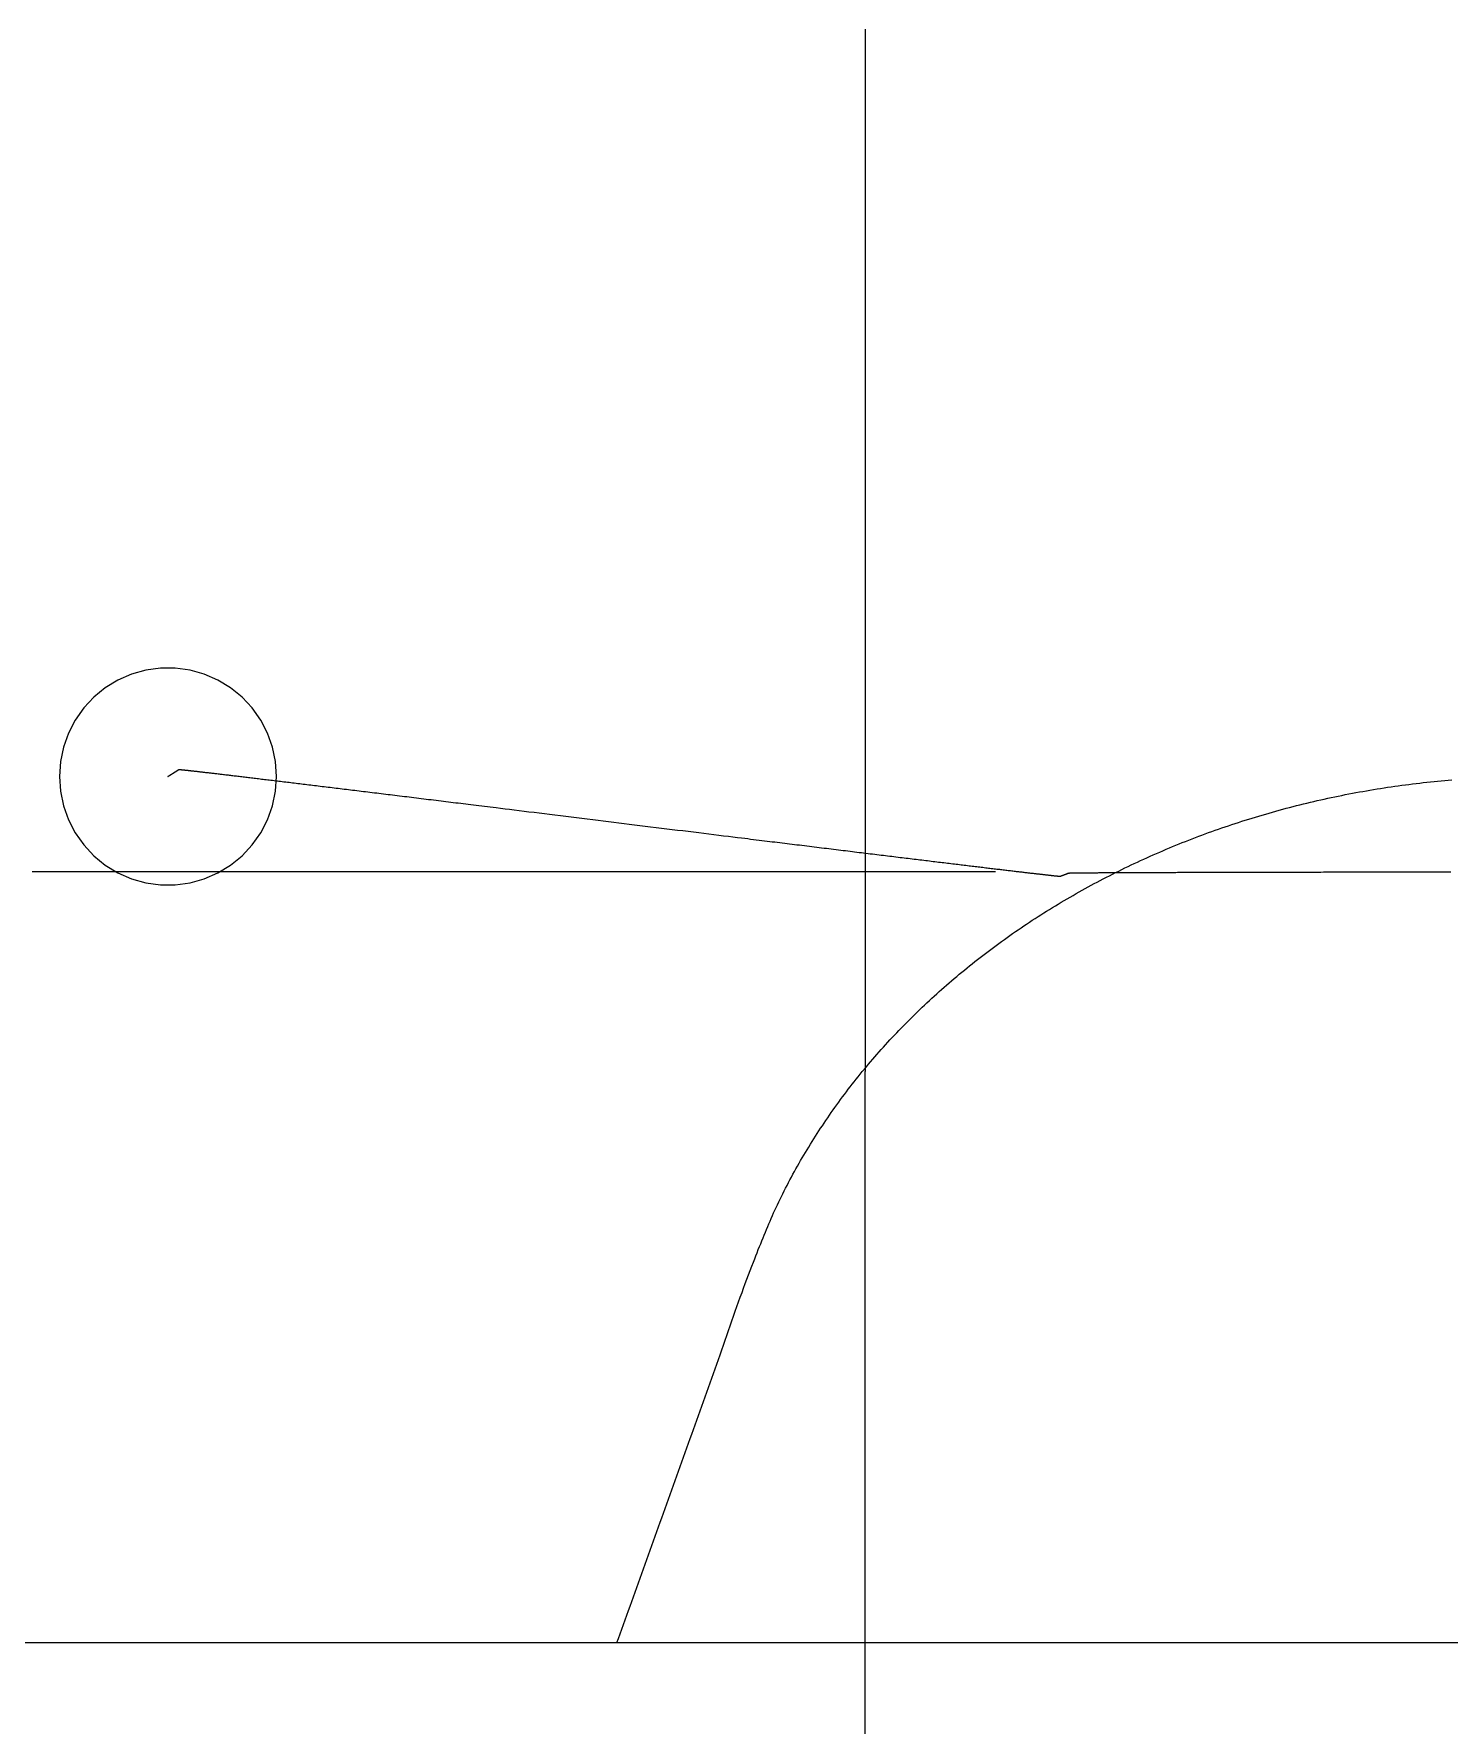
# Model space of a CAD drawing. Header units: millimetres. Extents: x -226 to 218, y -257 to 254.
# Drawn here: x 56.4 to 108, y 4 to 65.6 of the extents above; entities that cross this region are included whole.
import ezdxf

# ---------------------------------------------------------------- set-up
doc = ezdxf.new("R2010")
doc.units = ezdxf.units.MM
doc.layers.add('SKETCH', color=5, linetype='Continuous')
doc.layers.add('VISIBLE', color=7, linetype='Continuous')

msp = doc.modelspace()

# ---------------------------------------------------------------- linework, layer by layer
at = {"layer": 'SKETCH'}
msp.add_line((86.739, -17.712), (86.739, 27.833), dxfattribs=at)
at = {"layer": 'SKETCH', "flags": 128}
for points in [[(86.739, 65.804), (86.739, 65.546), (86.739, 65.287), (86.739, 65.029), (86.739, 64.771), (86.739, 64.512), (86.739, 64.254), (86.739, 63.996), (86.739, 63.738), (86.739, 63.479), (86.739, 63.221), (86.739, 62.963), (86.739, 62.704), (86.739, 62.446), (86.739, 62.188), (86.739, 61.929), (86.739, 61.671), (86.739, 61.413), (86.739, 61.155), (86.739, 60.896), (86.739, 60.638), (86.739, 60.38), (86.739, 60.121), (86.739, 59.863), (86.739, 59.605), (86.739, 59.346), (86.739, 59.088), (86.739, 58.83), (86.739, 58.571), (86.739, 58.313), (86.739, 58.055), (86.739, 57.797), (86.739, 57.538), (86.739, 57.28), (86.739, 57.022), (86.739, 56.763), (86.739, 56.505), (86.739, 56.247), (86.739, 55.988), (86.739, 55.73), (86.739, 55.472), (86.739, 55.214), (86.739, 54.955), (86.739, 54.697), (86.739, 54.439), (86.739, 54.18), (86.739, 53.922), (86.739, 53.664), (86.739, 53.405), (86.739, 53.147), (86.739, 52.889), (86.739, 52.631), (86.739, 52.372), (86.739, 52.114), (86.739, 51.856), (86.739, 51.597), (86.739, 51.339), (86.739, 51.081), (86.739, 50.822), (86.739, 50.564), (86.739, 50.306), (86.739, 50.047), (86.739, 49.789), (86.739, 49.531), (86.739, 49.273), (86.739, 49.014), (86.739, 48.756), (86.739, 48.498), (86.739, 48.239), (86.739, 47.981), (86.739, 47.723), (86.739, 47.464), (86.739, 47.206), (86.739, 46.948), (86.739, 46.69), (86.739, 46.431), (86.739, 46.173), (86.739, 45.915), (86.739, 45.656), (86.739, 45.398), (86.739, 45.14), (86.739, 44.881), (86.739, 44.623), (86.739, 44.365), (86.739, 44.107), (86.739, 43.848), (86.739, 43.59), (86.739, 43.332), (86.739, 43.073), (86.739, 42.815), (86.739, 42.557), (86.739, 42.298), (86.739, 42.04), (86.739, 41.782), (86.739, 41.523), (86.739, 41.265), (86.739, 41.007), (86.739, 40.749), (86.739, 40.49), (86.739, 40.232), (86.739, 39.974), (86.739, 39.715), (86.739, 39.457), (86.739, 39.199), (86.739, 38.94), (86.739, 38.682), (86.739, 38.424), (86.739, 38.166), (86.739, 37.907), (86.739, 37.649), (86.739, 37.391), (86.739, 37.132), (86.739, 36.874), (86.739, 36.616), (86.739, 36.357), (86.739, 36.099), (86.739, 35.841), (86.739, 35.583), (86.739, 35.324), (86.739, 35.066), (86.739, 34.808), (86.739, 34.549), (86.739, 34.291), (86.739, 34.033), (86.739, 33.774), (86.739, 33.516), (86.739, 33.258), (86.739, 33), (86.739, 32.741), (86.739, 32.483), (86.739, 32.225), (86.739, 31.966), (86.739, 31.708), (86.739, 31.45), (86.739, 31.191), (86.739, 30.933), (86.739, 30.675), (86.739, 30.416), (86.739, 30.158), (86.739, 29.9), (86.739, 29.642), (86.739, 29.383), (86.739, 29.125), (86.739, 28.867), (86.739, 28.608), (86.739, 28.35), (86.739, 28.092), (86.739, 27.833)], [(65.287, 38.579), (65.25, 39.118), (65.14, 39.646), (64.959, 40.155), (64.711, 40.635), (64.4, 41.076), (64.031, 41.47), (63.612, 41.811), (63.151, 42.092), (62.655, 42.307), (62.135, 42.453), (61.6, 42.526), (61.06, 42.526), (60.525, 42.453), (60.005, 42.307), (59.51, 42.092), (59.048, 41.811), (58.63, 41.47), (58.261, 41.076), (57.95, 40.635), (57.701, 40.155), (57.52, 39.646), (57.41, 39.118), (57.373, 38.579), (57.41, 38.04), (57.52, 37.511), (57.701, 37.002), (57.95, 36.523), (58.261, 36.082), (58.63, 35.687), (59.048, 35.346), (59.51, 35.066), (60.005, 34.85), (60.525, 34.705), (61.06, 34.631), (61.6, 34.631), (62.135, 34.705), (62.655, 34.85), (63.151, 35.066), (63.612, 35.346), (64.031, 35.687), (64.4, 36.082), (64.711, 36.523), (64.959, 37.002), (65.14, 37.511), (65.25, 38.04), (65.287, 38.579)], [(61.33, 38.579), (61.331, 38.579), (61.332, 38.58), (61.332, 38.58), (61.333, 38.581), (61.334, 38.581), (61.335, 38.581), (61.335, 38.582), (61.336, 38.582), (61.337, 38.583), (61.337, 38.583), (61.338, 38.584), (61.339, 38.584), (61.34, 38.585), (61.34, 38.585), (61.341, 38.585), (61.342, 38.586), (61.342, 38.586), (61.343, 38.587), (61.344, 38.587), (61.344, 38.588), (61.345, 38.588), (61.346, 38.589), (61.347, 38.589), (61.347, 38.589), (61.348, 38.59), (61.349, 38.59), (61.349, 38.591), (61.35, 38.591), (61.351, 38.592), (61.352, 38.592), (61.352, 38.593), (61.353, 38.593), (61.354, 38.593), (61.354, 38.594), (61.355, 38.594), (61.356, 38.595), (61.357, 38.595), (61.357, 38.596), (61.358, 38.596), (61.359, 38.597), (61.359, 38.597), (61.36, 38.598), (61.361, 38.598), (61.362, 38.598), (61.362, 38.599), (61.363, 38.599), (61.364, 38.6), (61.364, 38.6), (61.365, 38.601), (61.366, 38.601), (61.367, 38.602), (61.367, 38.602), (61.368, 38.602), (61.369, 38.603), (61.369, 38.603), (61.37, 38.604), (61.371, 38.604), (61.372, 38.605), (61.372, 38.605), (61.373, 38.606), (61.374, 38.606), (61.374, 38.606), (61.375, 38.607), (61.376, 38.607), (61.377, 38.608), (61.377, 38.608), (61.378, 38.609), (61.379, 38.609), (61.379, 38.61), (61.38, 38.61), (61.381, 38.61), (61.382, 38.611), (61.382, 38.611), (61.383, 38.612), (61.384, 38.612), (61.384, 38.613), (61.385, 38.613), (61.386, 38.614), (61.386, 38.614), (61.387, 38.615), (61.388, 38.615), (61.389, 38.615), (61.389, 38.616), (61.39, 38.616), (61.391, 38.617), (61.391, 38.617), (61.392, 38.618), (61.393, 38.618), (61.394, 38.619), (61.394, 38.619), (61.395, 38.619), (61.396, 38.62), (61.396, 38.62), (61.397, 38.621), (61.398, 38.621), (61.399, 38.622), (61.399, 38.622), (61.4, 38.623), (61.401, 38.623), (61.401, 38.623), (61.402, 38.624), (61.403, 38.624), (61.404, 38.625), (61.404, 38.625), (61.405, 38.626), (61.406, 38.626), (61.406, 38.627), (61.407, 38.627), (61.408, 38.628), (61.409, 38.628), (61.409, 38.628), (61.41, 38.629), (61.411, 38.629), (61.411, 38.63), (61.412, 38.63), (61.413, 38.631), (61.414, 38.631), (61.414, 38.632), (61.415, 38.632), (61.416, 38.632), (61.416, 38.633), (61.417, 38.633), (61.418, 38.634), (61.419, 38.634), (61.419, 38.635), (61.42, 38.635), (61.421, 38.636), (61.421, 38.636), (61.422, 38.636), (61.423, 38.637), (61.424, 38.637), (61.424, 38.638), (61.425, 38.638), (61.426, 38.639), (61.426, 38.639), (61.427, 38.64), (61.428, 38.64), (61.429, 38.641), (61.429, 38.641), (61.43, 38.641), (61.431, 38.642), (61.431, 38.642), (61.432, 38.643), (61.433, 38.643), (61.434, 38.644), (61.434, 38.644), (61.435, 38.645), (61.436, 38.645), (61.436, 38.645), (61.437, 38.646), (61.438, 38.646), (61.439, 38.647), (61.439, 38.647), (61.44, 38.648), (61.441, 38.648), (61.441, 38.649), (61.442, 38.649), (61.443, 38.65), (61.444, 38.65), (61.444, 38.65), (61.445, 38.651), (61.446, 38.651), (61.446, 38.652), (61.447, 38.652), (61.448, 38.653), (61.449, 38.653), (61.449, 38.654), (61.45, 38.654), (61.451, 38.654), (61.451, 38.655), (61.452, 38.655), (61.453, 38.656), (61.454, 38.656), (61.454, 38.657), (61.455, 38.657), (61.456, 38.658), (61.456, 38.658), (61.457, 38.659), (61.458, 38.659), (61.459, 38.659), (61.459, 38.66), (61.46, 38.66), (61.461, 38.661), (61.461, 38.661), (61.462, 38.662), (61.463, 38.662), (61.464, 38.663), (61.464, 38.663), (61.465, 38.663), (61.466, 38.664), (61.466, 38.664), (61.467, 38.665), (61.468, 38.665), (61.468, 38.666), (61.469, 38.666), (61.47, 38.666), (61.47, 38.667), (61.471, 38.667), (61.472, 38.668), (61.472, 38.668), (61.473, 38.668), (61.474, 38.669), (61.474, 38.669), (61.475, 38.67), (61.476, 38.67), (61.476, 38.671), (61.477, 38.671), (61.477, 38.671), (61.478, 38.672), (61.479, 38.672), (61.479, 38.673), (61.48, 38.673), (61.481, 38.673), (61.481, 38.674), (61.482, 38.674), (61.483, 38.675), (61.483, 38.675), (61.484, 38.675), (61.485, 38.676), (61.485, 38.676), (61.486, 38.677), (61.487, 38.677), (61.487, 38.677), (61.488, 38.678), (61.488, 38.678), (61.489, 38.679), (61.49, 38.679), (61.49, 38.679), (61.491, 38.68), (61.492, 38.68), (61.492, 38.681), (61.493, 38.681), (61.494, 38.681), (61.494, 38.682), (61.495, 38.682), (61.496, 38.683), (61.496, 38.683), (61.497, 38.684), (61.498, 38.684), (61.498, 38.684), (61.499, 38.685), (61.499, 38.685), (61.5, 38.686), (61.501, 38.686), (61.501, 38.686), (61.502, 38.687), (61.503, 38.687), (61.503, 38.688), (61.504, 38.688), (61.505, 38.688), (61.505, 38.689), (61.506, 38.689), (61.507, 38.69), (61.507, 38.69), (61.508, 38.69), (61.509, 38.691), (61.509, 38.691), (61.51, 38.692), (61.51, 38.692), (61.511, 38.692), (61.512, 38.693), (61.512, 38.693), (61.513, 38.694), (61.514, 38.694), (61.514, 38.695), (61.515, 38.695), (61.516, 38.695), (61.516, 38.696), (61.517, 38.696), (61.518, 38.697), (61.518, 38.697), (61.519, 38.697), (61.52, 38.698), (61.52, 38.698), (61.521, 38.699), (61.522, 38.699), (61.522, 38.699), (61.523, 38.7), (61.523, 38.7), (61.524, 38.701), (61.525, 38.701), (61.525, 38.701), (61.526, 38.702), (61.527, 38.702), (61.527, 38.703), (61.528, 38.703), (61.529, 38.704), (61.529, 38.704), (61.53, 38.704), (61.531, 38.705), (61.531, 38.705), (61.532, 38.706), (61.533, 38.706), (61.533, 38.706), (61.534, 38.707), (61.534, 38.707), (61.535, 38.708), (61.536, 38.708), (61.536, 38.708), (61.537, 38.709), (61.538, 38.709), (61.538, 38.71), (61.539, 38.71), (61.54, 38.71), (61.54, 38.711), (61.541, 38.711), (61.542, 38.712), (61.542, 38.712), (61.543, 38.712), (61.544, 38.713), (61.544, 38.713), (61.545, 38.714), (61.546, 38.714), (61.546, 38.715), (61.547, 38.715), (61.547, 38.715), (61.548, 38.716), (61.549, 38.716), (61.549, 38.717), (61.55, 38.717), (61.551, 38.717), (61.551, 38.718), (61.552, 38.718), (61.553, 38.719), (61.553, 38.719), (61.554, 38.719), (61.555, 38.72), (61.555, 38.72), (61.556, 38.721), (61.557, 38.721), (61.557, 38.721), (61.558, 38.722), (61.559, 38.722), (61.559, 38.723), (61.56, 38.723), (61.56, 38.724), (61.561, 38.724), (61.562, 38.724), (61.562, 38.725), (61.563, 38.725), (61.564, 38.726), (61.564, 38.726), (61.565, 38.726), (61.566, 38.727), (61.566, 38.727), (61.567, 38.728), (61.568, 38.728), (61.568, 38.728), (61.569, 38.729), (61.57, 38.729), (61.57, 38.73), (61.571, 38.73), (61.571, 38.73), (61.572, 38.731), (61.573, 38.731), (61.573, 38.732), (61.574, 38.732), (61.575, 38.733), (61.575, 38.733), (61.576, 38.733), (61.577, 38.734), (61.577, 38.734), (61.578, 38.735), (61.579, 38.735), (61.579, 38.735), (61.58, 38.736), (61.581, 38.736), (61.581, 38.737), (61.582, 38.737), (61.583, 38.737), (61.583, 38.738), (61.584, 38.738), (61.584, 38.739), (61.585, 38.739), (61.586, 38.739), (61.586, 38.74), (61.587, 38.74), (61.588, 38.741), (61.588, 38.741), (61.589, 38.741), (61.59, 38.742), (61.59, 38.742), (61.591, 38.743), (61.592, 38.743), (61.592, 38.744), (61.593, 38.744), (61.594, 38.744), (61.594, 38.745), (61.595, 38.745), (61.596, 38.746), (61.596, 38.746), (61.597, 38.746), (61.597, 38.747), (61.598, 38.747), (61.599, 38.748), (61.599, 38.748), (61.6, 38.748), (61.601, 38.749), (61.601, 38.749), (61.602, 38.75), (61.603, 38.75), (61.603, 38.75), (61.604, 38.751), (61.605, 38.751), (61.605, 38.752), (61.606, 38.752), (61.607, 38.753), (61.607, 38.753), (61.608, 38.753), (61.609, 38.754), (61.609, 38.754), (61.61, 38.755), (61.611, 38.755), (61.611, 38.755), (61.612, 38.756), (61.612, 38.756), (61.613, 38.757), (61.614, 38.757), (61.614, 38.757), (61.615, 38.758), (61.616, 38.758), (61.616, 38.759), (61.617, 38.759), (61.618, 38.759), (61.618, 38.76), (61.619, 38.76), (61.62, 38.761), (61.62, 38.761), (61.621, 38.762), (61.622, 38.762), (61.622, 38.762), (61.623, 38.763), (61.624, 38.763), (61.624, 38.764), (61.625, 38.764), (61.625, 38.764), (61.626, 38.765), (61.627, 38.765), (61.627, 38.766), (61.628, 38.766), (61.629, 38.766), (61.629, 38.767), (61.63, 38.767), (61.631, 38.768), (61.631, 38.768), (61.632, 38.769), (61.633, 38.769), (61.633, 38.769), (61.634, 38.77), (61.635, 38.77), (61.635, 38.771), (61.636, 38.771), (61.637, 38.771), (61.637, 38.772), (61.638, 38.772), (61.638, 38.773), (61.639, 38.773), (61.64, 38.773), (61.64, 38.774), (61.641, 38.774), (61.642, 38.775), (61.642, 38.775), (61.643, 38.775), (61.644, 38.776), (61.644, 38.776), (61.645, 38.777), (61.646, 38.777), (61.646, 38.778), (61.647, 38.778), (61.648, 38.778), (61.648, 38.779), (61.649, 38.779), (61.65, 38.78), (61.65, 38.78), (61.651, 38.78), (61.652, 38.781), (61.652, 38.781), (61.653, 38.782), (61.653, 38.782), (61.654, 38.782), (61.655, 38.783), (61.655, 38.783), (61.656, 38.784), (61.657, 38.784), (61.657, 38.784), (61.658, 38.785), (61.659, 38.785), (61.659, 38.786), (61.66, 38.786), (61.661, 38.787), (61.661, 38.787), (61.662, 38.787), (61.663, 38.788), (61.663, 38.788), (61.664, 38.789), (61.665, 38.789), (61.665, 38.789), (61.666, 38.79), (61.666, 38.79), (61.667, 38.791), (61.668, 38.791), (61.668, 38.791), (61.669, 38.792), (61.67, 38.792), (61.67, 38.793), (61.671, 38.793), (61.672, 38.793), (61.672, 38.794), (61.673, 38.794), (61.674, 38.795), (61.674, 38.795), (61.675, 38.796), (61.676, 38.796), (61.676, 38.796), (61.677, 38.797), (61.678, 38.797), (61.678, 38.798), (61.679, 38.798), (61.68, 38.798), (61.68, 38.799), (61.681, 38.799), (61.681, 38.8), (61.682, 38.8), (61.683, 38.8), (61.683, 38.801), (61.684, 38.801), (61.685, 38.802), (61.685, 38.802), (61.686, 38.803), (61.687, 38.803), (61.687, 38.803), (61.688, 38.804), (61.689, 38.804), (61.689, 38.805), (61.69, 38.805), (61.691, 38.805), (61.691, 38.806), (61.692, 38.806), (61.693, 38.807), (61.693, 38.807), (61.694, 38.807), (61.695, 38.808), (61.695, 38.808), (61.696, 38.809), (61.696, 38.809), (61.697, 38.809), (61.698, 38.81), (61.698, 38.81), (61.699, 38.811), (61.7, 38.811), (61.7, 38.812), (61.701, 38.812), (61.702, 38.812), (61.702, 38.813), (61.703, 38.813), (61.704, 38.814), (61.704, 38.814), (61.705, 38.814), (61.706, 38.815), (61.706, 38.815), (61.707, 38.816), (61.708, 38.816), (61.708, 38.816), (61.709, 38.817), (61.71, 38.817), (61.71, 38.818), (61.711, 38.818), (61.711, 38.819), (61.712, 38.819), (61.713, 38.819), (61.713, 38.82), (61.714, 38.82), (61.715, 38.821), (61.715, 38.821), (61.716, 38.821), (61.717, 38.822), (61.717, 38.822), (61.717, 38.823), (61.717, 38.823), (61.717, 38.824), (61.716, 38.824), (61.716, 38.825), (61.715, 38.826), (61.714, 38.826), (61.713, 38.827), (61.712, 38.827), (61.712, 38.828), (61.711, 38.829), (61.711, 38.829), (61.71, 38.83), (61.711, 38.83), (61.711, 38.831), (61.712, 38.831), (61.713, 38.831), (61.715, 38.832), (61.717, 38.832), (61.72, 38.832), (61.723, 38.832), (61.728, 38.832), (61.732, 38.832), (61.736, 38.831), (61.74, 38.831), (61.744, 38.831), (61.748, 38.831), (61.752, 38.831), (61.756, 38.831), (61.761, 38.83), (61.765, 38.83), (61.77, 38.83), (61.775, 38.829), (61.78, 38.829), (61.786, 38.829), (61.792, 38.828), (61.798, 38.828), (61.805, 38.827), (61.812, 38.826), (61.82, 38.826), (61.829, 38.825), (61.838, 38.824), (61.847, 38.823), (61.858, 38.822), (61.869, 38.821), (61.88, 38.82), (61.893, 38.819), (61.906, 38.817), (61.92, 38.816), (61.934, 38.814), (61.949, 38.813), (61.965, 38.811), (61.981, 38.809), (61.997, 38.808), (62.014, 38.806), (62.032, 38.804), (62.05, 38.802), (62.068, 38.8), (62.087, 38.798), (62.107, 38.796), (62.127, 38.793), (62.148, 38.791), (62.169, 38.789), (62.19, 38.786), (62.213, 38.784), (62.235, 38.781), (62.259, 38.779), (62.282, 38.776), (62.306, 38.773), (62.331, 38.77), (62.356, 38.768), (62.382, 38.765), (62.409, 38.762), (62.435, 38.759), (62.463, 38.756), (62.491, 38.752), (62.519, 38.749), (62.548, 38.746), (62.577, 38.742), (62.607, 38.739), (62.638, 38.735), (62.669, 38.732), (62.7, 38.728), (62.732, 38.725), (62.765, 38.721), (62.798, 38.717), (62.831, 38.713), (62.866, 38.709), (62.9, 38.705), (62.935, 38.701), (62.971, 38.697), (63.007, 38.693), (63.043, 38.688), (63.08, 38.684), (63.118, 38.68), (63.156, 38.675), (63.194, 38.671), (63.233, 38.666), (63.273, 38.661), (63.313, 38.657), (63.354, 38.652), (63.395, 38.647), (63.436, 38.642), (63.478, 38.637), (63.521, 38.632), (63.564, 38.627), (63.608, 38.622), (63.652, 38.616), (63.696, 38.611), (63.741, 38.606), (63.787, 38.6), (63.833, 38.595), (63.88, 38.589), (63.927, 38.584), (63.974, 38.578), (64.022, 38.572), (64.07, 38.566), (64.119, 38.561), (64.169, 38.555), (64.219, 38.549), (64.269, 38.543), (64.32, 38.537), (64.371, 38.53), (64.423, 38.524), (64.475, 38.518), (64.528, 38.512), (64.582, 38.505), (64.635, 38.499), (64.69, 38.492), (64.744, 38.485), (64.8, 38.479), (64.855, 38.472), (64.912, 38.465), (64.968, 38.459), (65.025, 38.452), (65.083, 38.445), (65.141, 38.438), (65.2, 38.431), (65.258, 38.424), (65.318, 38.416), (65.378, 38.409), (65.438, 38.402), (65.499, 38.394), (65.56, 38.387), (65.622, 38.38), (65.684, 38.372), (65.746, 38.365), (65.809, 38.357), (65.873, 38.349), (65.937, 38.341), (66.001, 38.334), (66.066, 38.326), (66.132, 38.318), (66.198, 38.31), (66.264, 38.302), (66.331, 38.294), (66.398, 38.286), (66.466, 38.277), (66.534, 38.269), (66.602, 38.261), (66.671, 38.252), (66.74, 38.244), (66.81, 38.236), (66.88, 38.227), (66.951, 38.218), (67.022, 38.21), (67.094, 38.201), (67.165, 38.192), (67.238, 38.184), (67.311, 38.175), (67.384, 38.166), (67.458, 38.157), (67.532, 38.148), (67.606, 38.139), (67.681, 38.13), (67.757, 38.12), (67.833, 38.111), (67.909, 38.102), (67.986, 38.093), (68.063, 38.083), (68.141, 38.074), (68.219, 38.064), (68.297, 38.055), (68.376, 38.045), (68.455, 38.035), (68.535, 38.026), (68.615, 38.016), (68.695, 38.006), (68.776, 37.996), (68.857, 37.986), (68.938, 37.976), (69.02, 37.966), (69.103, 37.956), (69.185, 37.946), (69.269, 37.936), (69.352, 37.926), (69.436, 37.915), (69.521, 37.905), (69.606, 37.895), (69.691, 37.884), (69.776, 37.874), (69.862, 37.863), (69.949, 37.852), (70.036, 37.842), (70.123, 37.831), (70.21, 37.82), (70.298, 37.809), (70.387, 37.799), (70.475, 37.788), (70.564, 37.777), (70.654, 37.766), (70.743, 37.755), (70.833, 37.744), (70.924, 37.733), (71.014, 37.721), (71.105, 37.71), (71.195, 37.699), (71.284, 37.688), (71.373, 37.677), (71.463, 37.666), (71.551, 37.656), (71.641, 37.645), (71.73, 37.634), (71.82, 37.623), (71.91, 37.612), (72.001, 37.6), (72.092, 37.589), (72.185, 37.578), (72.278, 37.566), (72.373, 37.555), (72.469, 37.543), (72.566, 37.531), (72.665, 37.519), (72.766, 37.507), (72.868, 37.494), (72.973, 37.481), (73.079, 37.468), (73.188, 37.455), (73.299, 37.441), (73.456, 37.422), (73.617, 37.402), (73.784, 37.381), (73.954, 37.36), (74.129, 37.339), (74.308, 37.317), (74.489, 37.295), (74.674, 37.272), (74.862, 37.249), (75.052, 37.225), (75.243, 37.202), (75.437, 37.178), (75.632, 37.154), (75.828, 37.13), (76.024, 37.105), (76.221, 37.081), (76.418, 37.057), (76.615, 37.032), (76.811, 37.008), (77.006, 36.984), (77.199, 36.96), (77.391, 36.937), (77.581, 36.913), (77.769, 36.89), (77.956, 36.867), (78.146, 36.844), (78.338, 36.82), (78.532, 36.796), (78.727, 36.772), (78.923, 36.748), (79.119, 36.724), (79.316, 36.699), (79.513, 36.675), (79.71, 36.651), (79.906, 36.627), (80.101, 36.603), (80.294, 36.579), (80.486, 36.555), (80.676, 36.532), (80.864, 36.509), (81.049, 36.486), (81.231, 36.463), (81.409, 36.441), (81.584, 36.42), (81.755, 36.399), (81.921, 36.378), (82.083, 36.359), (82.24, 36.339), (82.351, 36.326), (82.46, 36.312), (82.566, 36.299), (82.671, 36.286), (82.774, 36.274), (82.874, 36.261), (82.973, 36.249), (83.071, 36.237), (83.167, 36.225), (83.262, 36.214), (83.355, 36.202), (83.448, 36.191), (83.539, 36.18), (83.63, 36.169), (83.721, 36.157), (83.81, 36.146), (83.9, 36.136), (83.989, 36.125), (84.078, 36.114), (84.167, 36.103), (84.256, 36.092), (84.346, 36.081), (84.436, 36.07), (84.527, 36.059), (84.617, 36.047), (84.708, 36.036), (84.798, 36.025), (84.888, 36.014), (84.977, 36.003), (85.066, 35.992), (85.155, 35.981), (85.244, 35.97), (85.332, 35.96), (85.419, 35.949), (85.507, 35.938), (85.593, 35.927), (85.68, 35.917), (85.766, 35.906), (85.852, 35.896), (85.937, 35.885), (86.022, 35.875), (86.107, 35.864), (86.191, 35.854), (86.275, 35.844), (86.358, 35.834), (86.441, 35.823), (86.524, 35.813), (86.606, 35.803), (86.687, 35.793), (86.768, 35.783), (86.849, 35.773), (86.93, 35.764), (87.01, 35.754), (87.09, 35.744), (87.169, 35.734), (87.248, 35.725), (87.327, 35.715), (87.405, 35.706), (87.483, 35.696), (87.56, 35.687), (87.637, 35.677), (87.713, 35.668), (87.789, 35.659), (87.865, 35.65), (87.94, 35.641), (88.015, 35.631), (88.089, 35.622), (88.163, 35.613), (88.237, 35.605), (88.31, 35.596), (88.382, 35.587), (88.454, 35.578), (88.526, 35.569), (88.597, 35.561), (88.668, 35.552), (88.739, 35.544), (88.808, 35.535), (88.878, 35.527), (88.947, 35.518), (89.016, 35.51), (89.084, 35.502), (89.152, 35.493), (89.219, 35.485), (89.286, 35.477), (89.353, 35.469), (89.419, 35.461), (89.484, 35.453), (89.55, 35.445), (89.614, 35.437), (89.679, 35.43), (89.742, 35.422), (89.806, 35.414), (89.868, 35.407), (89.931, 35.399), (89.993, 35.392), (90.054, 35.384), (90.115, 35.377), (90.175, 35.369), (90.236, 35.362), (90.295, 35.355), (90.354, 35.348), (90.413, 35.341), (90.471, 35.334), (90.529, 35.327), (90.586, 35.32), (90.643, 35.313), (90.7, 35.306), (90.756, 35.299), (90.811, 35.293), (90.866, 35.286), (90.921, 35.28), (90.975, 35.273), (91.028, 35.267), (91.081, 35.26), (91.134, 35.254), (91.186, 35.248), (91.238, 35.241), (91.289, 35.235), (91.339, 35.229), (91.389, 35.223), (91.439, 35.217), (91.488, 35.211), (91.537, 35.206), (91.585, 35.2), (91.633, 35.194), (91.68, 35.189), (91.727, 35.183), (91.773, 35.177), (91.819, 35.172), (91.864, 35.167), (91.909, 35.161), (91.953, 35.156), (91.997, 35.151), (92.041, 35.146), (92.083, 35.14), (92.126, 35.135), (92.168, 35.13), (92.209, 35.126), (92.25, 35.121), (92.29, 35.116), (92.33, 35.111), (92.369, 35.107), (92.408, 35.102), (92.446, 35.098), (92.484, 35.093), (92.521, 35.089), (92.558, 35.084), (92.594, 35.08), (92.63, 35.076), (92.665, 35.072), (92.7, 35.068), (92.734, 35.064), (92.768, 35.06), (92.801, 35.056), (92.834, 35.052), (92.867, 35.049), (92.898, 35.045), (92.93, 35.041), (92.96, 35.038), (92.99, 35.034), (93.02, 35.031), (93.049, 35.028), (93.078, 35.024), (93.106, 35.021), (93.134, 35.018), (93.161, 35.015), (93.187, 35.012), (93.213, 35.009), (93.239, 35.006), (93.264, 35.003), (93.288, 35), (93.312, 34.998), (93.336, 34.995), (93.359, 34.992), (93.381, 34.99), (93.403, 34.988), (93.424, 34.985), (93.445, 34.983), (93.466, 34.981), (93.486, 34.978), (93.505, 34.976), (93.524, 34.974), (93.542, 34.972), (93.56, 34.97), (93.577, 34.968), (93.594, 34.967), (93.61, 34.965), (93.625, 34.963), (93.64, 34.962), (93.655, 34.96), (93.669, 34.959), (93.683, 34.957), (93.695, 34.956), (93.707, 34.955), (93.719, 34.954), (93.729, 34.953), (93.739, 34.952), (93.748, 34.951), (93.757, 34.95), (93.765, 34.949), (93.773, 34.949), (93.78, 34.948), (93.786, 34.947), (93.792, 34.947), (93.798, 34.946), (93.804, 34.946), (93.809, 34.946), (93.814, 34.945), (93.819, 34.945), (93.823, 34.945), (93.827, 34.945), (93.832, 34.944), (93.836, 34.944), (93.84, 34.944), (93.844, 34.944), (93.848, 34.944), (93.854, 34.943), (93.858, 34.943), (93.862, 34.943), (93.865, 34.943), (93.867, 34.943), (93.869, 34.944), (93.871, 34.944), (93.872, 34.944), (93.873, 34.945), (93.874, 34.945), (93.874, 34.946), (93.874, 34.946), (93.874, 34.947), (93.873, 34.947), (93.873, 34.948), (93.872, 34.948), (93.872, 34.949), (93.871, 34.949), (93.871, 34.95), (93.871, 34.951), (93.871, 34.951), (93.871, 34.952), (93.871, 34.952), (93.872, 34.952), (93.873, 34.953), (93.874, 34.953), (93.875, 34.954), (93.876, 34.954), (93.877, 34.954), (93.878, 34.955), (93.879, 34.955), (93.88, 34.955), (93.881, 34.956), (93.882, 34.956), (93.883, 34.956), (93.884, 34.957), (93.885, 34.957), (93.886, 34.958), (93.887, 34.958), (93.888, 34.958), (93.889, 34.959), (93.89, 34.959), (93.891, 34.959), (93.892, 34.96), (93.893, 34.96), (93.894, 34.961), (93.895, 34.961), (93.896, 34.961), (93.897, 34.962), (93.898, 34.962), (93.899, 34.962), (93.9, 34.963), (93.901, 34.963), (93.902, 34.963), (93.903, 34.964), (93.904, 34.964), (93.905, 34.965), (93.906, 34.965), (93.907, 34.965), (93.908, 34.966), (93.909, 34.966), (93.91, 34.966), (93.911, 34.967), (93.912, 34.967), (93.913, 34.967), (93.914, 34.968), (93.915, 34.968), (93.916, 34.969), (93.917, 34.969), (93.918, 34.969), (93.919, 34.97), (93.92, 34.97), (93.921, 34.97), (93.922, 34.971), (93.923, 34.971), (93.924, 34.972), (93.925, 34.972), (93.926, 34.972), (93.927, 34.973), (93.928, 34.973), (93.929, 34.973), (93.93, 34.974), (93.931, 34.974), (93.932, 34.974), (93.932, 34.975), (93.933, 34.975), (93.934, 34.976), (93.935, 34.976), (93.936, 34.976), (93.937, 34.977), (93.938, 34.977), (93.939, 34.977), (93.94, 34.978), (93.941, 34.978), (93.942, 34.979), (93.943, 34.979), (93.944, 34.979), (93.945, 34.98), (93.946, 34.98), (93.947, 34.98), (93.948, 34.981), (93.949, 34.981), (93.95, 34.982), (93.951, 34.982), (93.952, 34.982), (93.953, 34.983), (93.954, 34.983), (93.955, 34.983), (93.956, 34.984), (93.957, 34.984), (93.958, 34.984), (93.959, 34.985), (93.96, 34.985), (93.961, 34.986), (93.962, 34.986), (93.963, 34.986), (93.964, 34.987), (93.965, 34.987), (93.966, 34.987), (93.967, 34.988), (93.968, 34.988), (93.969, 34.989), (93.97, 34.989), (93.971, 34.989), (93.972, 34.99), (93.973, 34.99), (93.974, 34.99), (93.975, 34.991), (93.976, 34.991), (93.977, 34.991), (93.978, 34.992), (93.979, 34.992), (93.98, 34.993), (93.981, 34.993), (93.982, 34.993), (93.983, 34.994), (93.984, 34.994), (93.985, 34.994), (93.986, 34.995), (93.987, 34.995), (93.988, 34.996), (93.989, 34.996), (93.99, 34.996), (93.991, 34.997), (93.992, 34.997), (93.993, 34.997), (93.994, 34.998), (93.995, 34.998), (93.996, 34.998), (93.997, 34.999), (93.998, 34.999), (93.999, 35), (94, 35), (94.001, 35), (94.002, 35.001), (94.003, 35.001), (94.004, 35.001), (94.005, 35.002), (94.006, 35.002), (94.007, 35.003), (94.008, 35.003), (94.009, 35.003), (94.01, 35.004), (94.011, 35.004), (94.012, 35.004), (94.013, 35.005), (94.014, 35.005), (94.015, 35.005), (94.016, 35.006), (94.017, 35.006), (94.018, 35.007), (94.019, 35.007), (94.02, 35.007), (94.021, 35.008), (94.022, 35.008), (94.023, 35.008), (94.024, 35.009), (94.025, 35.009), (94.026, 35.01), (94.027, 35.01), (94.028, 35.01), (94.029, 35.011), (94.03, 35.011), (94.031, 35.011), (94.032, 35.012), (94.033, 35.012), (94.034, 35.012), (94.035, 35.013), (94.036, 35.013), (94.037, 35.014), (94.038, 35.014), (94.039, 35.014), (94.04, 35.015), (94.041, 35.015), (94.041, 35.015), (94.042, 35.016), (94.043, 35.016), (94.044, 35.017), (94.045, 35.017), (94.046, 35.017), (94.047, 35.018), (94.048, 35.018), (94.049, 35.018), (94.05, 35.019), (94.051, 35.019), (94.052, 35.02), (94.053, 35.02), (94.054, 35.02), (94.055, 35.021), (94.056, 35.021), (94.057, 35.021), (94.058, 35.022), (94.059, 35.022), (94.06, 35.022), (94.061, 35.023), (94.062, 35.023), (94.063, 35.024), (94.064, 35.024), (94.065, 35.024), (94.066, 35.025), (94.067, 35.025), (94.068, 35.025), (94.069, 35.026), (94.07, 35.026), (94.071, 35.027), (94.072, 35.027), (94.073, 35.027), (94.074, 35.028), (94.075, 35.028), (94.076, 35.028), (94.077, 35.029), (94.078, 35.029), (94.079, 35.029), (94.08, 35.03), (94.081, 35.03), (94.082, 35.031), (94.083, 35.031), (94.084, 35.031), (94.085, 35.032), (94.086, 35.032), (94.087, 35.032), (94.088, 35.033), (94.089, 35.033), (94.09, 35.034), (94.091, 35.034), (94.092, 35.034), (94.093, 35.035), (94.094, 35.035), (94.095, 35.035), (94.096, 35.036), (94.097, 35.036), (94.098, 35.037), (94.099, 35.037), (94.1, 35.037), (94.101, 35.038), (94.102, 35.038), (94.103, 35.038), (94.104, 35.039), (94.105, 35.039), (94.106, 35.039), (94.107, 35.04), (94.108, 35.04), (94.109, 35.041), (94.11, 35.041), (94.111, 35.041), (94.112, 35.042), (94.113, 35.042), (94.114, 35.042), (94.115, 35.043), (94.116, 35.043), (94.117, 35.044), (94.118, 35.044), (94.119, 35.044), (94.12, 35.045), (94.121, 35.045), (94.122, 35.045), (94.123, 35.046), (94.124, 35.046), (94.125, 35.047), (94.126, 35.047), (94.127, 35.047), (94.128, 35.048), (94.129, 35.048), (94.13, 35.048), (94.131, 35.049), (94.132, 35.049), (94.133, 35.049), (94.134, 35.05), (94.135, 35.05), (94.135, 35.051), (94.135, 35.051), (94.135, 35.051), (94.135, 35.052), (94.134, 35.052), (94.134, 35.052), (94.133, 35.053), (94.133, 35.053), (94.132, 35.054), (94.132, 35.054), (94.132, 35.054), (94.131, 35.055), (94.132, 35.055), (94.132, 35.056), (94.133, 35.056), (94.134, 35.056), (94.136, 35.057), (94.138, 35.057), (94.141, 35.057), (94.144, 35.058), (94.148, 35.058), (94.152, 35.058), (94.158, 35.059), (94.162, 35.059), (94.167, 35.059), (94.171, 35.059), (94.176, 35.06), (94.18, 35.06), (94.185, 35.06), (94.19, 35.06), (94.195, 35.061), (94.2, 35.061), (94.206, 35.061), (94.212, 35.061), (94.218, 35.062), (94.225, 35.062), (94.232, 35.062), (94.239, 35.062), (94.248, 35.062), (94.256, 35.063), (94.266, 35.063), (94.276, 35.063), (94.286, 35.063), (94.298, 35.064), (94.31, 35.064), (94.323, 35.064), (94.337, 35.064), (94.351, 35.064), (94.367, 35.065), (94.382, 35.065), (94.399, 35.065), (94.416, 35.065), (94.433, 35.066), (94.451, 35.066), (94.47, 35.066), (94.489, 35.066), (94.509, 35.067), (94.529, 35.067), (94.55, 35.067), (94.572, 35.067), (94.594, 35.067), (94.616, 35.068), (94.639, 35.068), (94.663, 35.068), (94.687, 35.068), (94.712, 35.069), (94.737, 35.069), (94.763, 35.069), (94.79, 35.069), (94.817, 35.069), (94.844, 35.07), (94.873, 35.07), (94.901, 35.07), (94.93, 35.07), (94.96, 35.071), (94.991, 35.071), (95.022, 35.071), (95.053, 35.071), (95.085, 35.071), (95.118, 35.072), (95.151, 35.072), (95.185, 35.072), (95.219, 35.072), (95.254, 35.073), (95.289, 35.073), (95.325, 35.073), (95.361, 35.073), (95.398, 35.073), (95.436, 35.074), (95.474, 35.074), (95.513, 35.074), (95.552, 35.074), (95.592, 35.075), (95.632, 35.075), (95.673, 35.075), (95.714, 35.075), (95.756, 35.075), (95.798, 35.076), (95.841, 35.076), (95.885, 35.076), (95.929, 35.076), (95.974, 35.077), (96.019, 35.077), (96.065, 35.077), (96.111, 35.077), (96.158, 35.077), (96.206, 35.078), (96.253, 35.078), (96.302, 35.078), (96.351, 35.078), (96.401, 35.078), (96.451, 35.079), (96.501, 35.079), (96.552, 35.079), (96.604, 35.079), (96.656, 35.08), (96.709, 35.08), (96.762, 35.08), (96.815, 35.08), (96.869, 35.08), (96.924, 35.081), (96.979, 35.081), (97.035, 35.081), (97.091, 35.081), (97.148, 35.081), (97.205, 35.082), (97.263, 35.082), (97.322, 35.082), (97.38, 35.082), (97.44, 35.082), (97.5, 35.083), (97.56, 35.083), (97.621, 35.083), (97.682, 35.083), (97.744, 35.083), (97.807, 35.084), (97.87, 35.084), (97.933, 35.084), (97.997, 35.084), (98.061, 35.084), (98.126, 35.085), (98.191, 35.085), (98.257, 35.085), (98.324, 35.085), (98.39, 35.085), (98.458, 35.086), (98.526, 35.086), (98.594, 35.086), (98.663, 35.086), (98.732, 35.086), (98.802, 35.087), (98.872, 35.087), (98.943, 35.087), (99.015, 35.087), (99.086, 35.087), (99.159, 35.088), (99.232, 35.088), (99.305, 35.088), (99.378, 35.088), (99.453, 35.088), (99.527, 35.089), (99.602, 35.089), (99.678, 35.089), (99.754, 35.089), (99.83, 35.089), (99.907, 35.09), (99.985, 35.09), (100.062, 35.09), (100.141, 35.09), (100.219, 35.09), (100.299, 35.09), (100.379, 35.091), (100.459, 35.091), (100.539, 35.091), (100.621, 35.091), (100.702, 35.091), (100.784, 35.092), (100.867, 35.092), (100.95, 35.092), (101.033, 35.092), (101.117, 35.092), (101.202, 35.092), (101.286, 35.093), (101.372, 35.093), (101.457, 35.093), (101.543, 35.093), (101.63, 35.093), (101.716, 35.093), (101.804, 35.094), (101.891, 35.094), (101.979, 35.094), (102.068, 35.094), (102.156, 35.094), (102.246, 35.095), (102.335, 35.095), (102.426, 35.095), (102.516, 35.095), (102.607, 35.095), (102.699, 35.095), (102.791, 35.096), (102.883, 35.096), (102.976, 35.096), (103.069, 35.096), (103.163, 35.096), (103.257, 35.096), (103.351, 35.096), (103.446, 35.097), (103.541, 35.097), (103.636, 35.097), (103.732, 35.097), (103.828, 35.097), (103.925, 35.097), (104.022, 35.098), (104.119, 35.098), (104.217, 35.098), (104.315, 35.098), (104.413, 35.098), (104.512, 35.098), (104.611, 35.099), (104.711, 35.099), (104.811, 35.099), (104.912, 35.099), (105.012, 35.099), (105.114, 35.099), (105.215, 35.099), (105.317, 35.1), (105.42, 35.1), (105.522, 35.1), (105.625, 35.1), (105.729, 35.1), (105.833, 35.1), (105.937, 35.1), (106.041, 35.101), (106.146, 35.101), (106.251, 35.101), (106.356, 35.101), (106.462, 35.101), (106.568, 35.101), (106.674, 35.101), (106.781, 35.102), (106.888, 35.102), (106.995, 35.102), (107.103, 35.102), (107.211, 35.102), (107.319, 35.102), (107.428, 35.102), (107.537, 35.102), (107.647, 35.103), (107.757, 35.103), (107.867, 35.103), (107.977, 35.103), (108.088, 35.103)], [(77.696, 7.017), (77.749, 7.166), (77.81, 7.336), (77.871, 7.505), (77.932, 7.675), (77.992, 7.844), (78.053, 8.014), (78.114, 8.183), (78.175, 8.352), (78.235, 8.522), (78.296, 8.691), (78.357, 8.861), (78.417, 9.03), (78.478, 9.199), (78.539, 9.369), (78.6, 9.538), (78.66, 9.708), (78.721, 9.877), (78.782, 10.046), (78.843, 10.216), (78.903, 10.385), (78.964, 10.555), (79.025, 10.724), (79.086, 10.893), (79.146, 11.063), (79.207, 11.232), (79.268, 11.401), (79.329, 11.571), (79.389, 11.74), (79.45, 11.91), (79.511, 12.079), (79.571, 12.248), (79.632, 12.418), (79.693, 12.587), (79.754, 12.756), (79.814, 12.926), (79.875, 13.095), (79.936, 13.265), (79.997, 13.434), (80.058, 13.603), (80.118, 13.773), (80.179, 13.942), (80.24, 14.111), (80.301, 14.281), (80.361, 14.45), (80.422, 14.619), (80.483, 14.789), (80.544, 14.958), (80.605, 15.127), (80.665, 15.297), (80.726, 15.466), (80.787, 15.635), (80.848, 15.805), (80.908, 15.974), (80.969, 16.143), (81.03, 16.313), (81.091, 16.482), (81.151, 16.651), (81.212, 16.821), (81.273, 16.991), (81.334, 17.162), (81.395, 17.336), (81.456, 17.51), (81.518, 17.685), (81.579, 17.86), (81.641, 18.036), (81.702, 18.213), (81.764, 18.389), (81.825, 18.565), (81.887, 18.741), (81.948, 18.916), (82.009, 19.09), (82.07, 19.263), (82.131, 19.435), (82.192, 19.605), (82.253, 19.773), (82.313, 19.939), (82.373, 20.104), (82.433, 20.265), (82.493, 20.424), (82.552, 20.581), (82.611, 20.734), (82.669, 20.884), (82.715, 21), (82.76, 21.114), (82.804, 21.226), (82.848, 21.337), (82.891, 21.446), (82.934, 21.554), (82.977, 21.66), (83.019, 21.765), (83.062, 21.87), (83.104, 21.973), (83.146, 22.075), (83.189, 22.176), (83.231, 22.277), (83.274, 22.377), (83.318, 22.477), (83.361, 22.577), (83.406, 22.676), (83.451, 22.775), (83.496, 22.875), (83.543, 22.974), (83.59, 23.074), (83.638, 23.174), (83.688, 23.274), (83.738, 23.376), (83.789, 23.477), (83.841, 23.578), (83.894, 23.68), (83.947, 23.781), (84, 23.881), (84.054, 23.982), (84.109, 24.083), (84.164, 24.183), (84.22, 24.283), (84.276, 24.383), (84.333, 24.483), (84.39, 24.582), (84.448, 24.681), (84.506, 24.78), (84.565, 24.879), (84.624, 24.978), (84.684, 25.076), (84.744, 25.174), (84.805, 25.272), (84.867, 25.37), (84.928, 25.467), (84.991, 25.564), (85.054, 25.661), (85.117, 25.757), (85.181, 25.854), (85.245, 25.95), (85.31, 26.046), (85.375, 26.141), (85.441, 26.237), (85.508, 26.332), (85.575, 26.427), (85.642, 26.522), (85.71, 26.617), (85.778, 26.711), (85.847, 26.805), (85.917, 26.899), (85.987, 26.992), (86.057, 27.086), (86.128, 27.179), (86.2, 27.271), (86.272, 27.364), (86.344, 27.456), (86.417, 27.548), (86.49, 27.639), (86.564, 27.731), (86.638, 27.822), (86.713, 27.912), (86.788, 28.003), (86.863, 28.093), (86.939, 28.182), (87.016, 28.272), (87.093, 28.361), (87.171, 28.45), (87.249, 28.539), (87.327, 28.627), (87.406, 28.716), (87.486, 28.804), (87.566, 28.891), (87.646, 28.979), (87.727, 29.066), (87.809, 29.152), (87.89, 29.239), (87.973, 29.325), (88.056, 29.411), (88.139, 29.496), (88.222, 29.581), (88.306, 29.666), (88.391, 29.751), (88.476, 29.835), (88.561, 29.919), (88.647, 30.002), (88.733, 30.085), (88.819, 30.168), (88.906, 30.25), (88.994, 30.332), (89.082, 30.414), (89.17, 30.496), (89.259, 30.577), (89.349, 30.658), (89.439, 30.738), (89.529, 30.819), (89.619, 30.899), (89.711, 30.978), (89.802, 31.057), (89.894, 31.136), (89.986, 31.215), (90.079, 31.293), (90.172, 31.371), (90.266, 31.448), (90.36, 31.526), (90.454, 31.602), (90.549, 31.679), (90.644, 31.755), (90.74, 31.831), (90.835, 31.906), (90.931, 31.981), (91.028, 32.055), (91.125, 32.129), (91.222, 32.203), (91.32, 32.277), (91.418, 32.35), (91.517, 32.423), (91.616, 32.495), (91.715, 32.568), (91.815, 32.639), (91.915, 32.711), (92.016, 32.782), (92.117, 32.853), (92.218, 32.923), (92.32, 32.993), (92.422, 33.062), (92.525, 33.132), (92.627, 33.2), (92.73, 33.269), (92.834, 33.337), (92.938, 33.404), (93.042, 33.472), (93.146, 33.538), (93.251, 33.605), (93.356, 33.67), (93.461, 33.736), (93.567, 33.801), (93.673, 33.866), (93.78, 33.93), (93.887, 33.994), (93.994, 34.058), (94.102, 34.121), (94.21, 34.184), (94.318, 34.246), (94.427, 34.308), (94.536, 34.37), (94.646, 34.431), (94.755, 34.492), (94.865, 34.552), (94.976, 34.612), (95.086, 34.672), (95.197, 34.731), (95.309, 34.79), (95.42, 34.848), (95.532, 34.906), (95.644, 34.963), (95.756, 35.02), (95.869, 35.077), (95.982, 35.133), (96.095, 35.189), (96.208, 35.244), (96.322, 35.299), (96.436, 35.353), (96.551, 35.407), (96.665, 35.461), (96.78, 35.514), (96.896, 35.567), (97.011, 35.619), (97.127, 35.671), (97.244, 35.723), (97.36, 35.774), (97.477, 35.824), (97.594, 35.874), (97.711, 35.924), (97.829, 35.974), (97.947, 36.022), (98.065, 36.071), (98.183, 36.119), (98.301, 36.166), (98.42, 36.214), (98.539, 36.26), (98.658, 36.306), (98.777, 36.352), (98.897, 36.397), (99.017, 36.442), (99.137, 36.487), (99.257, 36.53), (99.378, 36.574), (99.499, 36.617), (99.62, 36.66), (99.741, 36.702), (99.863, 36.744), (99.985, 36.785), (100.107, 36.826), (100.229, 36.866), (100.352, 36.906), (100.474, 36.946), (100.597, 36.985), (100.721, 37.023), (100.844, 37.062), (100.967, 37.099), (101.091, 37.136), (101.215, 37.173), (101.339, 37.209), (101.463, 37.245), (101.587, 37.28), (101.712, 37.315), (101.836, 37.35), (101.961, 37.384), (102.086, 37.417), (102.212, 37.45), (102.337, 37.483), (102.463, 37.515), (102.589, 37.546), (102.715, 37.577), (102.841, 37.608), (102.968, 37.638), (103.094, 37.668), (103.221, 37.697), (103.348, 37.726), (103.475, 37.755), (103.602, 37.782), (103.73, 37.81), (103.857, 37.837), (103.985, 37.863), (104.113, 37.889), (104.241, 37.915), (104.369, 37.94), (104.497, 37.964), (104.625, 37.988), (104.753, 38.012), (104.881, 38.035), (105.01, 38.057), (105.138, 38.079), (105.267, 38.101), (105.396, 38.122), (105.525, 38.143), (105.654, 38.163), (105.784, 38.183), (105.913, 38.202), (106.043, 38.221), (106.172, 38.239), (106.302, 38.257), (106.432, 38.274), (106.562, 38.291), (106.692, 38.307), (106.822, 38.323), (106.952, 38.339), (107.083, 38.354), (107.213, 38.368), (107.343, 38.382), (107.474, 38.395), (107.604, 38.408), (107.734, 38.421), (107.865, 38.433), (107.995, 38.444), (108.123, 38.454)], [(56.379, 35.111), (56.588, 35.111), (56.797, 35.111), (57.006, 35.111), (57.215, 35.111), (57.424, 35.111), (57.633, 35.111), (57.842, 35.111), (58.051, 35.111), (58.26, 35.111), (58.469, 35.111), (58.678, 35.111), (58.887, 35.111), (59.096, 35.111), (59.305, 35.111), (59.514, 35.111), (59.723, 35.111), (59.932, 35.111), (60.141, 35.111), (60.35, 35.111), (60.559, 35.111), (60.768, 35.111), (60.977, 35.111), (61.186, 35.111), (61.395, 35.111), (61.604, 35.111), (61.813, 35.111), (62.022, 35.111), (62.231, 35.111), (62.44, 35.111), (62.649, 35.111), (62.858, 35.111), (63.067, 35.111), (63.276, 35.111), (63.485, 35.111), (63.694, 35.111), (63.903, 35.111), (64.112, 35.111), (64.321, 35.111), (64.53, 35.111), (64.739, 35.111), (64.948, 35.111), (65.157, 35.111), (65.366, 35.111), (65.575, 35.111), (65.784, 35.111), (65.993, 35.111), (66.202, 35.111), (66.411, 35.111), (66.62, 35.111), (66.829, 35.111), (67.038, 35.111), (67.247, 35.111), (67.456, 35.111), (67.665, 35.111), (67.874, 35.111), (68.083, 35.111), (68.292, 35.111), (68.501, 35.111), (68.71, 35.111), (68.919, 35.111), (69.128, 35.111), (69.337, 35.111), (69.546, 35.111), (69.755, 35.111), (69.964, 35.111), (70.173, 35.111), (70.382, 35.111), (70.591, 35.111), (70.8, 35.111), (71.009, 35.111), (71.218, 35.111), (71.427, 35.111), (71.636, 35.111), (71.845, 35.111), (72.054, 35.111), (72.263, 35.111), (72.472, 35.111), (72.681, 35.111), (72.89, 35.111), (73.099, 35.111), (73.308, 35.111), (73.517, 35.111), (73.726, 35.111), (73.935, 35.111), (74.144, 35.111), (74.353, 35.111), (74.562, 35.111), (74.771, 35.111), (74.98, 35.111), (75.189, 35.111), (75.398, 35.111), (75.607, 35.111), (75.816, 35.111), (76.025, 35.111), (76.234, 35.111), (76.443, 35.111), (76.652, 35.111), (76.861, 35.111), (77.07, 35.111), (77.279, 35.111), (77.488, 35.111), (77.697, 35.111), (77.906, 35.111), (78.115, 35.111), (78.324, 35.111), (78.533, 35.111), (78.742, 35.111), (78.951, 35.111), (79.16, 35.111), (79.369, 35.111), (79.578, 35.111), (79.787, 35.111), (79.996, 35.111), (80.205, 35.111), (80.414, 35.111), (80.623, 35.111), (80.832, 35.111), (81.041, 35.111), (81.25, 35.111), (81.459, 35.111), (81.668, 35.111), (81.877, 35.111), (82.086, 35.111), (82.295, 35.111), (82.504, 35.111), (82.713, 35.111), (82.922, 35.111), (83.131, 35.111), (83.34, 35.111), (83.549, 35.111), (83.758, 35.111), (83.967, 35.111), (84.176, 35.111), (84.385, 35.111), (84.594, 35.111), (84.803, 35.111), (85.012, 35.111), (85.221, 35.111), (85.43, 35.111), (85.639, 35.111), (85.848, 35.111), (86.057, 35.111), (86.266, 35.111), (86.475, 35.111), (86.684, 35.111), (86.893, 35.111), (87.102, 35.111), (87.311, 35.111), (87.52, 35.111), (87.729, 35.111), (87.938, 35.111), (88.147, 35.111), (88.356, 35.111), (88.565, 35.111), (88.774, 35.111), (88.983, 35.111), (89.192, 35.111), (89.401, 35.111), (89.61, 35.111), (89.819, 35.111), (90.028, 35.111), (90.237, 35.111), (90.445, 35.111), (90.654, 35.111), (90.863, 35.111), (91.072, 35.111), (91.281, 35.111), (91.49, 35.111)]]:
    msp.add_lwpolyline(points, dxfattribs=at)
at = {"layer": 'VISIBLE'}
msp.add_line((-195.479, 7.017), (195.479, 7.017), dxfattribs=at)

doc.saveas('drawing.dxf')
